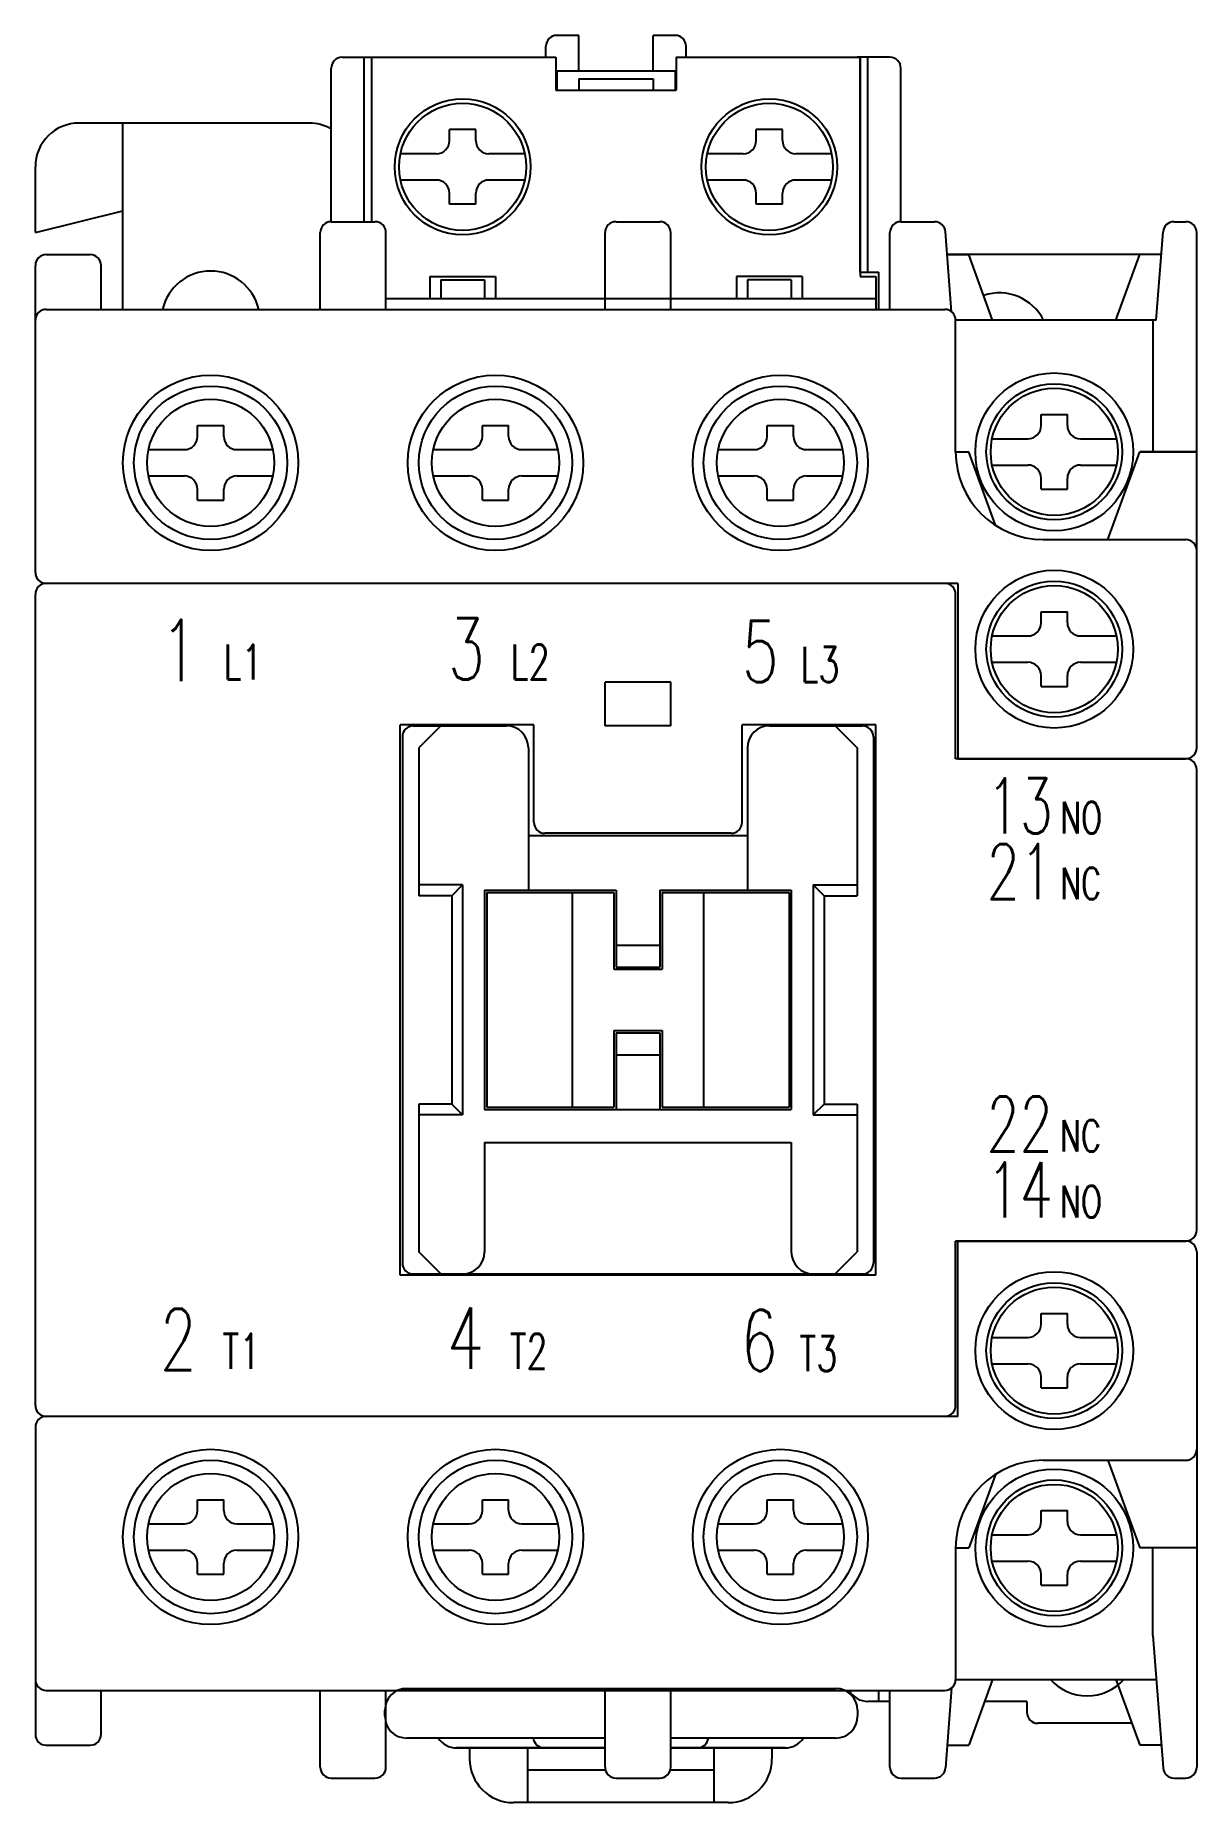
# Model space of a CAD drawing. Extents: x 113.5 to 166.5, y 174.9 to 255.5.
import ezdxf

# ---------------------------------------------------------------- set-up
doc = ezdxf.new("R2010")
doc.units = 0
doc.layers.get('0').update_dxf_attribs({"linetype": 'CONTINUOUS'})
doc.layers.add('DIM', color=7, linetype='CONTINUOUS')
doc.styles.add('A', font='SIMPLEX', dxfattribs={"width": 0.75})

msp = doc.modelspace()

# ---------------------------------------------------------------- linework, layer by layer
at = {"color": 7}
for p, q in [((130.465, 180.096), (150.035, 180.096)), ((129.465, 178.827), (129.465, 179.096)), ((151.035, 179.096), (151.035, 178.827)), ((139.512, 177.827), (130.465, 177.827)), ((132.73, 177.382), (139.512, 177.382)), ((139.512, 177.382), (132.73, 177.382)), ((133.33, 177.382), (133.33, 176.882)), ((135.98, 177.382), (135.98, 174.882)), ((150.035, 177.827), (142.512, 177.827)), ((147.73, 177.382), (142.512, 177.382)), ((142.512, 177.382), (147.73, 177.382)), ((144.48, 177.382), (144.48, 174.882)), ((147.13, 177.382), (147.13, 176.882)), ((135.98, 176.382), (139.526, 176.382)), ((142.497, 176.382), (144.48, 176.382)), ((145.13, 174.882), (135.33, 174.882))]:
    msp.add_line(p, q, dxfattribs=at)
for centre, radius, start, end in [((130.465, 179.096), 1, 90, 180), ((150.035, 179.096), 1, 0, 90), ((130.465, 178.827), 1, 180, 270), ((150.035, 178.827), 1, 270, 0), ((132.73, 178.382), 1, 213.69668, 270), ((136.73, 177.882), 0.5, 186.29182, 270), ((143.73, 177.882), 0.5, 270, 353.70818), ((147.73, 178.382), 1, 270, 326.30332), ((135.33, 176.882), 2, 180, 270), ((145.13, 176.882), 2, 270, 0)]:
    msp.add_arc(centre, radius, start, end, dxfattribs=at)
at = {"layer": 'DIM', "color": 0}
for p, q in [((136.812, 254.502), (136.812, 255.002)), ((138.312, 255.502), (137.312, 255.502)), ((138.312, 253.885), (138.312, 255.502)), ((142.712, 255.502), (141.712, 255.502)), ((141.712, 253.885), (141.712, 255.502)), ((143.212, 254.502), (143.212, 255.002)), ((127.012, 247.002), (127.012, 254.002)), ((127.512, 254.502), (129.376, 254.502)), ((127.512, 254.502), (129.012, 254.502)), ((128.512, 247.002), (128.512, 254.502)), ((128.876, 247.002), (128.876, 254.502)), ((128.876, 254.502), (137.262, 254.502)), ((137.262, 254.502), (137.262, 253.002)), ((142.762, 254.502), (151.147, 254.502)), ((142.762, 254.502), (142.762, 253.002)), ((152.512, 254.502), (151.012, 254.502)), ((152.512, 254.502), (151.012, 254.502)), ((151.147, 244.702), (151.147, 254.502)), ((151.147, 254.502), (151.147, 244.502)), ((151.512, 244.702), (151.512, 254.502)), ((153.012, 247.002), (153.012, 254.002)), ((137.312, 253.885), (142.712, 253.885)), ((137.312, 253.885), (137.312, 253.002)), ((138.312, 253.523), (141.712, 253.523)), ((138.312, 253.523), (138.312, 253.002)), ((141.712, 253.523), (141.712, 253.002)), ((142.712, 253.885), (142.712, 253.002)), ((137.262, 253.002), (142.762, 253.002)), ((137.312, 253.002), (138.312, 253.002)), ((141.712, 253.002), (142.712, 253.002)), ((126.012, 251.502), (115.512, 251.502)), ((117.512, 243.002), (117.512, 251.502)), ((133.612, 251.202), (132.412, 251.202)), ((132.412, 250.702), (132.412, 251.202)), ((133.612, 250.702), (133.612, 251.202)), ((146.412, 250.702), (146.412, 251.202)), ((147.612, 251.202), (146.412, 251.202)), ((147.612, 250.702), (147.612, 251.202)), ((131.812, 250.102), (130.174, 250.102)), ((135.849, 250.102), (134.212, 250.102)), ((145.812, 250.102), (144.174, 250.102)), ((149.849, 250.102), (148.212, 250.102)), ((113.512, 246.502), (113.512, 249.502)), ((131.812, 248.902), (130.174, 248.902)), ((135.849, 248.902), (134.212, 248.902)), ((145.812, 248.902), (144.174, 248.902)), ((149.849, 248.902), (148.212, 248.902)), ((132.412, 247.802), (132.412, 248.302)), ((133.612, 247.802), (132.412, 247.802)), ((133.612, 247.802), (133.612, 248.302)), ((146.412, 247.802), (146.412, 248.302)), ((147.612, 247.802), (146.412, 247.802)), ((147.612, 247.802), (147.612, 248.302)), ((113.512, 246.502), (117.512, 247.502)), ((127.012, 247.002), (129.012, 247.002)), ((140.012, 247.002), (142.012, 247.002)), ((153.012, 247.002), (154.549, 247.002)), ((165.474, 247.002), (166.012, 247.002)), ((126.512, 243.002), (126.512, 246.502)), ((129.512, 243.002), (129.512, 246.502)), ((139.512, 243.002), (139.512, 246.502)), ((142.512, 243.002), (142.512, 246.502)), ((152.512, 243.002), (152.512, 246.502)), ((155.328, 242.889), (155.048, 246.541)), ((164.665, 242.502), (164.976, 246.541)), ((166.512, 223.002), (166.512, 246.502)), ((114.012, 245.502), (116.012, 245.502)), ((155.09, 245.502), (156.112, 245.502)), ((164.512, 245.502), (155.127, 245.502)), ((157.199, 242.502), (156.112, 245.502)), ((162.824, 242.502), (163.912, 245.502)), ((164.919, 245.502), (163.912, 245.502)), ((113.512, 231.002), (113.512, 245.002)), ((116.512, 243.002), (116.512, 245.002)), ((131.512, 244.502), (134.512, 244.502)), ((131.512, 244.502), (131.512, 243.502)), ((132.012, 244.347), (132.012, 243.502)), ((132.012, 244.347), (134.012, 244.347)), ((134.012, 244.347), (134.012, 243.502)), ((134.512, 244.502), (134.512, 243.502)), ((148.512, 244.502), (145.512, 244.502)), ((145.512, 244.502), (145.512, 243.502)), ((148.012, 244.347), (146.012, 244.347)), ((146.012, 244.347), (146.012, 243.502)), ((148.012, 244.347), (148.012, 243.502)), ((148.512, 244.502), (148.512, 243.502)), ((151.147, 244.702), (152.012, 244.702)), ((151.147, 244.502), (151.864, 244.502)), ((151.864, 244.502), (151.864, 243.002)), ((152.012, 243.002), (152.012, 244.702)), ((152.012, 243.502), (152.012, 244.702)), ((129.512, 243.502), (151.764, 243.502)), ((134.512, 243.502), (145.512, 243.502)), ((148.512, 243.502), (151.864, 243.502)), ((114.012, 243.002), (155.012, 243.002)), ((164.665, 242.502), (155.512, 242.502)), ((155.512, 236.502), (155.512, 242.502)), ((164.512, 242.502), (164.512, 236.502)), ((159.412, 238.202), (160.612, 238.202)), ((159.412, 237.702), (159.412, 238.202)), ((160.612, 237.702), (160.612, 238.202)), ((120.912, 237.702), (122.112, 237.702)), ((120.912, 237.202), (120.912, 237.702)), ((122.112, 237.202), (122.112, 237.702)), ((133.912, 237.202), (133.912, 237.702)), ((133.912, 237.702), (135.112, 237.702)), ((135.112, 237.202), (135.112, 237.702)), ((146.912, 237.202), (146.912, 237.702)), ((146.912, 237.702), (148.112, 237.702)), ((148.112, 237.202), (148.112, 237.702)), ((157.174, 237.102), (158.812, 237.102)), ((161.212, 237.102), (162.849, 237.102)), ((118.674, 236.602), (120.312, 236.602)), ((122.712, 236.602), (124.349, 236.602)), ((131.674, 236.602), (133.312, 236.602)), ((135.712, 236.602), (137.349, 236.602)), ((144.674, 236.602), (146.312, 236.602)), ((148.712, 236.602), (150.349, 236.602)), ((155.512, 236.502), (156.112, 236.502)), ((157.326, 233.152), (156.112, 236.502)), ((162.462, 232.502), (163.912, 236.502)), ((166.512, 236.502), (163.912, 236.502)), ((163.912, 236.502), (166.512, 236.502)), ((157.174, 235.902), (158.812, 235.902)), ((161.212, 235.902), (162.849, 235.902)), ((118.674, 235.402), (120.312, 235.402)), ((120.912, 234.302), (120.912, 234.802)), ((122.112, 234.302), (122.112, 234.802)), ((122.712, 235.402), (124.349, 235.402)), ((131.674, 235.402), (133.312, 235.402)), ((133.912, 234.302), (133.912, 234.802)), ((135.112, 234.302), (135.112, 234.802)), ((135.712, 235.402), (137.349, 235.402)), ((144.674, 235.402), (146.312, 235.402)), ((146.912, 234.302), (146.912, 234.802)), ((148.112, 234.302), (148.112, 234.802)), ((148.712, 235.402), (150.349, 235.402)), ((159.412, 234.802), (159.412, 235.302)), ((159.412, 234.802), (160.612, 234.802)), ((160.612, 234.802), (160.612, 235.302)), ((120.912, 234.302), (122.112, 234.302)), ((133.912, 234.302), (135.112, 234.302)), ((146.912, 234.302), (148.112, 234.302)), ((159.512, 232.502), (166.012, 232.502)), ((113.512, 193.002), (113.512, 230.002)), ((155.612, 230.502), (114.012, 230.502)), ((155.012, 230.502), (114.012, 230.502)), ((155.512, 222.502), (155.512, 230.002)), ((155.612, 230.502), (155.612, 222.502)), ((159.412, 229.202), (160.612, 229.202)), ((159.412, 228.702), (159.412, 229.202)), ((160.612, 228.702), (160.612, 229.202)), ((157.174, 228.102), (158.812, 228.102)), ((161.212, 228.102), (162.849, 228.102)), ((157.174, 226.902), (158.812, 226.902)), ((161.212, 226.902), (162.849, 226.902)), ((142.512, 226.002), (139.512, 226.002)), ((139.512, 224.002), (139.512, 226.002)), ((142.512, 224.002), (142.512, 226.002)), ((159.412, 225.802), (159.412, 226.302)), ((159.412, 225.802), (160.612, 225.802)), ((160.612, 225.802), (160.612, 226.302)), ((130.162, 198.952), (130.162, 224.052)), ((136.262, 224.052), (130.162, 224.052)), ((130.262, 223.502), (130.262, 199.502)), ((130.762, 224.002), (135.012, 224.002)), ((132.012, 224.002), (131.012, 223.002)), ((136.262, 219.602), (136.262, 224.052)), ((142.512, 224.002), (139.512, 224.002)), ((145.762, 219.602), (145.762, 224.052)), ((151.862, 224.052), (145.762, 224.052)), ((147.012, 224.002), (151.262, 224.002)), ((150.012, 224.002), (151.012, 223.002)), ((151.762, 223.502), (151.762, 199.502)), ((151.862, 198.952), (151.862, 224.052)), ((131.012, 223.002), (131.012, 216.252)), ((136.012, 223.002), (136.012, 216.502)), ((146.012, 223.002), (146.012, 216.502)), ((151.012, 223.002), (151.012, 216.252)), ((166.012, 222.502), (155.512, 222.502)), ((155.612, 222.502), (166.012, 222.502)), ((166.512, 201.002), (166.512, 222.002)), ((136.012, 219.002), (146.012, 219.002)), ((145.262, 219.102), (136.762, 219.102)), ((133.012, 216.752), (131.012, 216.752)), ((132.512, 216.252), (131.012, 216.252)), ((132.512, 216.252), (133.012, 216.752)), ((132.512, 216.252), (132.512, 206.752)), ((133.012, 216.752), (133.012, 206.252)), ((134.012, 216.502), (134.012, 206.502)), ((134.012, 216.502), (140.012, 216.502)), ((134.112, 216.402), (134.112, 206.602)), ((134.112, 216.402), (139.912, 216.402)), ((138.012, 216.402), (138.012, 206.602)), ((139.912, 216.402), (139.912, 212.902)), ((140.012, 216.502), (140.012, 213.002)), ((142.012, 216.502), (142.012, 213.002)), ((142.012, 216.502), (148.012, 216.502)), ((142.112, 216.402), (142.112, 212.902)), ((142.112, 216.402), (147.912, 216.402)), ((144.012, 216.402), (144.012, 206.602)), ((147.912, 216.402), (147.912, 206.602)), ((148.012, 216.502), (148.012, 206.502)), ((149.012, 216.752), (149.012, 206.252)), ((149.012, 216.752), (149.512, 216.252)), ((149.012, 216.752), (151.012, 216.752)), ((149.512, 216.252), (149.512, 206.752)), ((149.512, 216.252), (151.012, 216.252)), ((140.012, 214.002), (142.012, 214.002)), ((139.912, 212.902), (142.112, 212.902)), ((140.012, 213.002), (142.012, 213.002)), ((139.912, 210.102), (139.912, 206.602)), ((139.912, 210.102), (142.112, 210.102)), ((140.012, 210.002), (140.012, 206.502)), ((140.012, 210.002), (142.012, 210.002)), ((142.012, 210.002), (142.012, 206.502)), ((142.112, 210.102), (142.112, 206.602)), ((140.012, 209.002), (142.012, 209.002)), ((131.012, 206.752), (131.012, 200.002)), ((132.512, 206.752), (131.012, 206.752)), ((132.512, 206.752), (133.012, 206.252)), ((134.012, 206.502), (148.012, 206.502)), ((134.112, 206.602), (139.912, 206.602)), ((142.112, 206.602), (147.912, 206.602)), ((149.512, 206.752), (149.012, 206.252)), ((149.512, 206.752), (151.012, 206.752)), ((151.012, 206.752), (151.012, 200.002)), ((133.012, 206.252), (131.012, 206.252)), ((149.012, 206.252), (151.012, 206.252)), ((134.012, 205.002), (134.012, 200.002)), ((134.012, 205.002), (148.012, 205.002)), ((148.012, 205.002), (148.012, 200.002)), ((132.012, 199.002), (131.012, 200.002)), ((150.012, 199.002), (151.012, 200.002)), ((166.012, 200.502), (155.512, 200.502)), ((155.512, 193.002), (155.512, 200.502)), ((155.612, 200.502), (166.012, 200.502)), ((155.612, 192.502), (155.612, 200.502)), ((166.512, 200.002), (166.512, 176.502)), ((151.862, 198.952), (130.162, 198.952)), ((130.762, 199.002), (151.262, 199.002)), ((159.412, 197.202), (160.612, 197.202)), ((159.412, 196.702), (159.412, 197.202)), ((160.612, 196.702), (160.612, 197.202)), ((157.174, 196.102), (158.812, 196.102)), ((161.212, 196.102), (162.849, 196.102)), ((157.174, 194.902), (158.812, 194.902)), ((159.412, 193.802), (159.412, 194.302)), ((160.612, 193.802), (160.612, 194.302)), ((161.212, 194.902), (162.849, 194.902)), ((159.412, 193.802), (160.612, 193.802)), ((113.512, 192.002), (113.512, 178.002)), ((155.612, 192.502), (114.012, 192.502)), ((155.012, 192.502), (114.012, 192.502)), ((159.512, 190.502), (166.012, 190.502)), ((162.462, 190.502), (163.912, 186.502)), ((157.326, 189.852), (156.112, 186.502)), ((120.912, 188.202), (120.912, 188.702)), ((120.912, 188.702), (122.112, 188.702)), ((122.112, 188.202), (122.112, 188.702)), ((133.912, 188.702), (135.112, 188.702)), ((133.912, 188.202), (133.912, 188.702)), ((135.112, 188.202), (135.112, 188.702)), ((146.912, 188.702), (148.112, 188.702)), ((146.912, 188.202), (146.912, 188.702)), ((148.112, 188.202), (148.112, 188.702)), ((159.412, 188.202), (160.612, 188.202)), ((159.412, 187.702), (159.412, 188.202)), ((160.612, 187.702), (160.612, 188.202)), ((118.674, 187.602), (120.312, 187.602)), ((122.712, 187.602), (124.349, 187.602)), ((131.674, 187.602), (133.312, 187.602)), ((135.712, 187.602), (137.349, 187.602)), ((144.674, 187.602), (146.312, 187.602)), ((148.712, 187.602), (150.349, 187.602)), ((157.174, 187.102), (158.812, 187.102)), ((161.212, 187.102), (162.849, 187.102)), ((118.674, 186.402), (120.312, 186.402)), ((122.712, 186.402), (124.349, 186.402)), ((131.674, 186.402), (133.312, 186.402)), ((135.712, 186.402), (137.349, 186.402)), ((144.674, 186.402), (146.312, 186.402)), ((148.712, 186.402), (150.349, 186.402)), ((155.512, 186.502), (156.112, 186.502)), ((155.512, 186.502), (155.512, 180.502)), ((166.512, 186.502), (163.912, 186.502)), ((164.512, 182.502), (164.512, 186.502)), ((120.912, 185.302), (120.912, 185.802)), ((122.112, 185.302), (122.112, 185.802)), ((133.912, 185.302), (133.912, 185.802)), ((135.112, 185.302), (135.112, 185.802)), ((146.912, 185.302), (146.912, 185.802)), ((148.112, 185.302), (148.112, 185.802)), ((157.174, 185.902), (158.812, 185.902)), ((161.212, 185.902), (162.849, 185.902)), ((120.912, 185.302), (122.112, 185.302)), ((133.912, 185.302), (135.112, 185.302)), ((146.912, 185.302), (148.112, 185.302)), ((159.412, 184.802), (159.412, 185.302)), ((159.412, 184.802), (160.612, 184.802)), ((160.612, 184.802), (160.612, 185.302)), ((164.512, 182.502), (164.976, 176.463)), ((114.012, 180.002), (155.012, 180.002)), ((116.512, 178.002), (116.512, 180.002)), ((126.512, 176.502), (126.512, 180.002)), ((129.512, 176.502), (129.512, 180.002)), ((130.012, 180.002), (139.512, 180.002)), ((131.512, 180.002), (130.012, 180.002)), ((139.512, 176.502), (139.512, 180.002)), ((142.512, 176.502), (142.512, 180.002)), ((142.512, 180.002), (150.012, 180.002)), ((150.012, 180.002), (148.512, 180.002)), ((152.012, 179.502), (152.012, 180.002)), ((152.512, 176.502), (152.512, 180.002)), ((155.328, 180.115), (155.048, 176.463)), ((155.512, 180.502), (164.665, 180.502)), ((157.199, 180.502), (156.112, 177.502)), ((162.824, 180.502), (163.912, 177.502)), ((152.512, 179.502), (151.512, 179.502)), ((152.512, 179.502), (151.512, 179.502)), ((157.012, 179.502), (156.837, 179.502)), ((158.762, 179.502), (156.837, 179.502)), ((158.762, 179.502), (158.762, 179.002)), ((163.549, 178.502), (159.262, 178.502)), ((114.012, 177.502), (116.012, 177.502)), ((155.09, 177.502), (156.112, 177.502)), ((164.919, 177.502), (163.912, 177.502)), ((127.012, 176.002), (129.012, 176.002)), ((140.012, 176.002), (142.012, 176.002)), ((153.012, 176.002), (154.549, 176.002)), ((165.474, 176.002), (166.012, 176.002))]:
    msp.add_line(p, q, dxfattribs=at)
for centre, radius in [((133.012, 249.502), 3.1), ((133.012, 249.502), 2.9), ((147.012, 249.502), 3.1), ((147.012, 249.502), 2.9), ((121.512, 236.002), 4), ((121.512, 236.002), 3.5), ((134.512, 236.002), 4), ((134.512, 236.002), 3.5), ((147.512, 236.002), 4), ((147.512, 236.002), 3.5), ((160.012, 236.502), 3.6), ((160.012, 236.502), 3.1), ((121.512, 236.002), 2.9), ((134.512, 236.002), 2.9), ((147.512, 236.002), 2.9), ((160.012, 236.502), 2.9), ((160.012, 227.502), 3.6), ((160.012, 227.502), 3.1), ((160.012, 227.502), 2.9), ((160.012, 195.502), 3.6), ((160.012, 195.502), 3.1), ((160.012, 195.502), 2.9), ((121.512, 187.002), 4), ((121.512, 187.002), 3.5), ((134.512, 187.002), 4), ((134.512, 187.002), 3.5), ((147.512, 187.002), 4), ((147.512, 187.002), 3.5), ((121.512, 187.002), 2.9), ((134.512, 187.002), 2.9), ((147.512, 187.002), 2.9), ((160.012, 186.502), 3.6), ((160.012, 186.502), 3.1), ((160.012, 186.502), 2.9)]:
    msp.add_circle(centre, radius, dxfattribs=at)
for centre, radius, start, end in [((137.312, 255.002), 0.5, 90, 180), ((142.712, 255.002), 0.5, 0, 90), ((127.512, 254.002), 0.5, 90, 180), ((152.512, 254.002), 0.5, 0, 90), ((115.512, 249.502), 2, 90, 180), ((126.012, 249.502), 2, 60, 90), ((131.812, 250.702), 0.6, 270, 0), ((134.212, 250.702), 0.6, 180, 270), ((145.812, 250.702), 0.6, 270, 0), ((148.212, 250.702), 0.6, 180, 270), ((131.812, 248.302), 0.6, 0, 90), ((134.212, 248.302), 0.6, 90, 180), ((145.812, 248.302), 0.6, 0, 90), ((148.212, 248.302), 0.6, 90, 180), ((127.012, 246.502), 0.5, 90, 180), ((129.012, 246.502), 0.5, 0, 90), ((140.012, 246.502), 0.5, 90, 180), ((142.012, 246.502), 0.5, 0, 90), ((153.012, 246.502), 0.5, 90, 180), ((154.549, 246.502), 0.5, 4.46716, 90), ((165.474, 246.502), 0.5, 90, 175.53284), ((166.012, 246.502), 0.5, 0, 90), ((114.012, 245.002), 0.5, 90, 180), ((116.012, 245.002), 0.5, 0, 90), ((121.512, 242.502), 2.25, 12.83959, 167.16041), ((157.512, 241.502), 2.25, 26.3878, 108.72848), ((114.012, 242.502), 0.5, 90, 180), ((155.012, 242.502), 0.5, 0, 90), ((120.312, 237.202), 0.6, 270, 0), ((122.712, 237.202), 0.6, 180, 270), ((133.312, 237.202), 0.6, 270, 0), ((135.712, 237.202), 0.6, 180, 270), ((146.312, 237.202), 0.6, 270, 0), ((148.712, 237.202), 0.6, 180, 270), ((158.812, 237.702), 0.6, 270, 0), ((161.212, 237.702), 0.6, 180, 270), ((159.512, 236.502), 4, 180, 270), ((158.812, 235.302), 0.6, 0, 90), ((161.212, 235.302), 0.6, 90, 180), ((120.312, 234.802), 0.6, 0, 90), ((122.712, 234.802), 0.6, 90, 180), ((133.312, 234.802), 0.6, 0, 90), ((135.712, 234.802), 0.6, 90, 180), ((146.312, 234.802), 0.6, 0, 90), ((148.712, 234.802), 0.6, 90, 180), ((166.012, 232.002), 0.5, 0, 90), ((114.012, 231.002), 0.5, 180, 270), ((114.012, 230.002), 0.5, 90, 180), ((155.012, 230.002), 0.5, 0, 90), ((158.812, 228.702), 0.6, 270, 0), ((161.212, 228.702), 0.6, 180, 270), ((158.812, 226.302), 0.6, 0, 90), ((161.212, 226.302), 0.6, 90, 180), ((130.762, 223.502), 0.5, 90, 180), ((135.012, 223.002), 1, 0, 90), ((147.012, 223.002), 1, 90, 180), ((151.262, 223.502), 0.5, 0, 90), ((166.012, 223.002), 0.5, 270, 0), ((166.012, 222.002), 0.5, 0, 90), ((136.762, 219.602), 0.5, 180, 270), ((145.262, 219.602), 0.5, 270, 0), ((166.012, 201.002), 0.5, 270, 0), ((133.012, 200.002), 1, 270, 0), ((149.012, 200.002), 1, 180, 270), ((166.012, 200.002), 0.5, 0, 90), ((130.762, 199.502), 0.5, 180, 270), ((151.262, 199.502), 0.5, 270, 0), ((158.812, 196.702), 0.6, 270, 0), ((161.212, 196.702), 0.6, 180, 270), ((158.812, 194.302), 0.6, 0, 90), ((161.212, 194.302), 0.6, 90, 180), ((114.012, 193.002), 0.5, 180, 270), ((155.012, 193.002), 0.5, 270, 0), ((114.012, 192.002), 0.5, 90, 180), ((159.512, 186.502), 4, 90, 180), ((166.012, 191.002), 0.5, 270, 0), ((120.312, 188.202), 0.6, 270, 0), ((122.712, 188.202), 0.6, 180, 270), ((133.312, 188.202), 0.6, 270, 0), ((135.712, 188.202), 0.6, 180, 270), ((146.312, 188.202), 0.6, 270, 0), ((148.712, 188.202), 0.6, 180, 270), ((158.812, 187.702), 0.6, 270, 0), ((161.212, 187.702), 0.6, 180, 270), ((120.312, 185.802), 0.6, 0, 90), ((122.712, 185.802), 0.6, 90, 180), ((133.312, 185.802), 0.6, 0, 90), ((135.712, 185.802), 0.6, 90, 180), ((146.312, 185.802), 0.6, 0, 90), ((148.712, 185.802), 0.6, 90, 180), ((158.812, 185.302), 0.6, 0, 90), ((161.212, 185.302), 0.6, 90, 180), ((114.012, 180.502), 0.5, 180, 270), ((151.512, 180.502), 1, 210, 270), ((155.012, 180.502), 0.5, 270, 0), ((161.512, 182.002), 2.25, 221.81031, 318.18969), ((159.262, 179.002), 0.5, 180, 270), ((114.012, 178.002), 0.5, 180, 270), ((116.012, 178.002), 0.5, 270, 0), ((127.012, 176.502), 0.5, 180, 270), ((129.012, 176.502), 0.5, 270, 0), ((140.012, 176.502), 0.5, 180, 270), ((142.012, 176.502), 0.5, 270, 0), ((153.012, 176.502), 0.5, 180, 270), ((154.549, 176.502), 0.5, 270, 355.53284), ((165.474, 176.502), 0.5, 184.46716, 270), ((166.012, 176.502), 0.5, 270, 0)]:
    msp.add_arc(centre, radius, start, end, dxfattribs=at)

# ---------------------------------------------------------------- texts
at = {"layer": 'DIM', "color": 0, "style": 'A', "width": 0.7}
for s, height, p in [('1', 2.8, (119.242, 226.048)), ('3', 2.8, (132.345, 226.11)), ('5', 2.8, (145.759, 226.001)), ('L1', 1.6, (122.105, 226.11)), ('L2', 1.6, (135.207, 226.11)), ('L3', 1.6, (148.435, 226.001)), ('13', 2.52, (156.926, 219.093)), ('NO', 1.44, (160.291, 219.093)), ('21', 2.52, (156.926, 216.091)), ('NC', 1.44, (160.291, 216.091)), ('22', 2.52, (156.919, 204.579)), ('NC', 1.44, (160.284, 204.579)), ('14', 2.52, (156.919, 201.577)), ('NO', 1.44, (160.284, 201.577)), ('2', 2.8, (119.193, 194.612)), ('4', 2.8, (132.296, 194.674)), ('6', 2.8, (145.71, 194.565)), ('T1', 1.6, (122.055, 194.674)), ('T2', 1.6, (135.158, 194.674)), ('T3', 1.6, (148.386, 194.565))]:
    msp.add_text(s, height=height, dxfattribs=at).set_placement(p)

doc.saveas('drawing.dxf')
